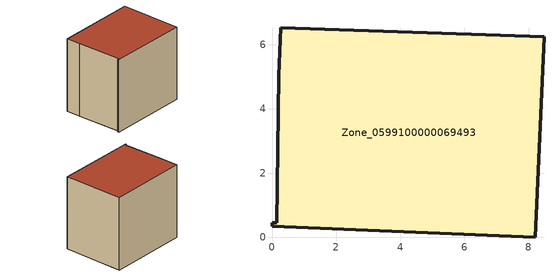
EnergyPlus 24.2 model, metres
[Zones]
Zone_0599100000069493
 floor ground (C_G): 8.21,0 0,0.34 0.01,0.46 0.15,0.45 0.2,5.04 0.27,6.53 8.48,6.25 z0.96
 wall outside (C_F): 0.27,6.53 0.2,5.04 0.15,0.45 0.01,0.46 0,0.34 8.21,0 8.48,6.25 0.27,6.53 z0.96:8.49
 roof outside (C_R): 0.2,5.04 0.15,0.45 0.01,0.46 0,0.34 8.21,0 8.48,6.25 0.27,6.53 z8.49
[BUILDING]
Pand.0599100000069493: North Axis=0; Terrain=City; Loads Convergence Tolerance Value=0.04; Temperature Convergence Tolerance Value=0.4; Solar Distribution=FullExterior; Maximum Number of Warmup Days=25; Minimum Number of Warmup Days=1
[Site:Location]
Rotterdam.The.Hague.AP_ZH_NLD Design_Conditions: Latitude=51.96; Longitude=4.45; Time Zone=1; Elevation=-4.5
[SITE:GROUNDTEMPERATURE:BUILDINGSURFACE]
18, 18, 18, 18, 18, 18, 18, 18, 18, 18, 18, 18
[MATERIAL] Thermal Absorptance=0.9; Solar Absorptance=0.7; Visible Absorptance=0.7
Name | Roughness | Thickness | Conductivity | Density | Specific Heat
G.TI.1965-1974 | MediumSmooth | 0.15 | 0.882353 | 540 | 1210
F.TI.1965-1974 | Rough | 0.3 | 0.697674 | 1920 | 840
R.TI.1965-1974 | MediumRough | 0.2 | 0.232558 | 1500 | 1000
[CONSTRUCTION]
C_G: G.TI.1965-1974
C_F: F.TI.1965-1974
C_R: R.TI.1965-1974
[ZONE]
Zone_0599100000069493: Type=1; Multiplier=1; Ceiling Height=Autocalculate; Volume=Autocalculate; Floor Area=autocalculate; Part of Total Floor Area=Yes
[ZONEINFILTRATION:DESIGNFLOWRATE]
Infil_Zone_0599100000069493: Zone or ZoneList or Space or SpaceList=Zone_0599100000069493; Schedule=AlwaysOn; Design Flow Rate Calculation Method=Flow/Area; Flow Rate per Floor Area=0.003; Constant Term Coefficient=1; Temperature Term Coefficient=0; Velocity Term Coefficient=0; Velocity Squared Term Coefficient=0
[HVACTEMPLATE:ZONE:IDEALLOADSAIRSYSTEM]
Zone_0599100000069493: Maximum Heating Supply Air Temperature=50; Minimum Cooling Supply Air Temperature=13; Maximum Heating Supply Air Humidity Ratio=0.0156; Minimum Cooling Supply Air Humidity Ratio=0.0077; Heating Limit=NoLimit; Cooling Limit=NoLimit; Dehumidification Control Type=ConstantSensibleHeatRatio; Cooling Sensible Heat Ratio=0.7; Dehumidification Setpoint=60; Humidification Control Type=None; Humidification Setpoint=30; Outdoor Air Method=None; Outdoor Air Flow Rate per Person=0.00944; Outdoor Air Flow Rate per Zone Floor Area=0; Outdoor Air Flow Rate per Zone=0; Demand Controlled Ventilation Type=None; Outdoor Air Economizer Type=NoEconomizer; Heat Recovery Type=None; Sensible Heat Recovery Effectiveness=0.7; Latent Heat Recovery Effectiveness=0.65
[ZONECONTROL:THERMOSTAT]
ThermostatControl_Zone_0599100000069493: Zone or ZoneList=Zone_0599100000069493; Control Type Schedule=DualSetpointControlType; Control 1=Thermostat_Zone_0599100000069493; Temperature Difference Between Cutout And Setpoint=0
[THERMOSTATSETPOINT:DUALSETPOINT]
Thermostat_Zone_0599100000069493: Heating Setpoint Temperature Schedule=HeatingSetpoint_Zone_0599100000069493; Cooling Setpoint Temperature Schedule=CoolingSetpoint_Zone_0599100000069493
[SCHEDULE:COMPACT]
HeatingSetpoint_Zone_0599100000069493: Through: 12/31, For: AllDays, Until: 24:00, 21
CoolingSetpoint_Zone_0599100000069493: Through: 12/31, For: AllDays, Until: 24:00, 24
DualSetpointControlType: Through: 12/31, For: AllDays, Until: 24:00, 4
AlwaysOn: Through: 12/31, For: AllDays, Until: 24:00, 1
